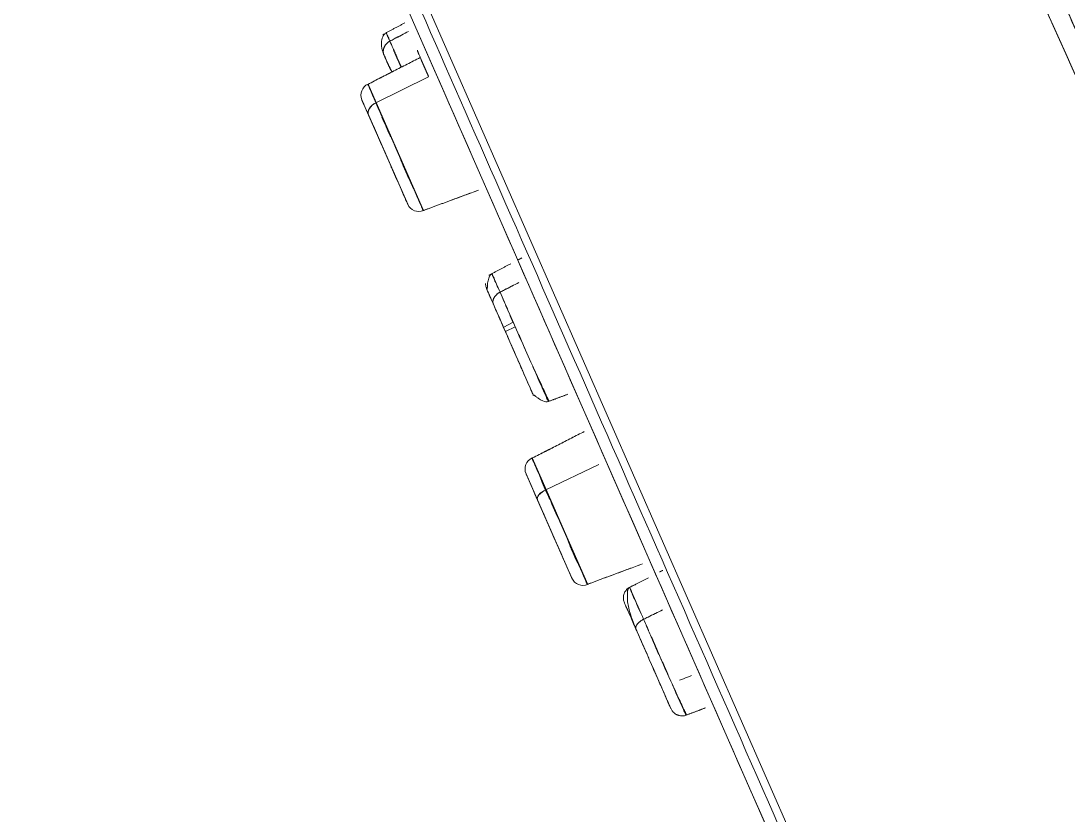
# Model space of a CAD drawing. Header units: millimetres. Extents: x 15137 to 17513, y -10160 to -6800.
# Drawn here: x 16976.28 to 17002.38, y -8248.69 to -8228.89 of the extents above; entities that cross this region are included whole.
import ezdxf

# ---------------------------------------------------------------- set-up
doc = ezdxf.new("R2010")
doc.units = ezdxf.units.MM

msp = doc.modelspace()

# ---------------------------------------------------------------- linework, layer by layer
at = {"linetype": 'Continuous', "lineweight": 18}
for p, q in [((17023.169, -8312.238), (16976.533, -8205.993)), ((17023.169, -8312.238), (16976.533, -8205.993)), ((16976.284, -8206.649), (17022.546, -8312.041)), ((16986.442, -8230.287), (16985.128, -8230.935)), ((16985.128, -8230.935), (16986.442, -8230.287)), ((16985.136, -8230.931), (16984.934, -8230.469)), ((16984.934, -8230.469), (16985.136, -8230.931)), ((16984.935, -8230.472), (16985.138, -8230.934)), ((16985.138, -8230.934), (16984.935, -8230.472)), ((16984.78, -8230.865), (16984.947, -8231.246)), ((16984.781, -8230.867), (16984.948, -8231.248)), ((16985.136, -8230.931), (16986.315, -8233.616)), ((16986.315, -8233.616), (16985.136, -8230.931)), ((16986.316, -8233.619), (16985.138, -8230.934)), ((16985.138, -8230.934), (16986.316, -8233.619)), ((16985.92, -8233.462), (16984.947, -8231.246)), ((16985.921, -8233.465), (16984.948, -8231.248)), ((16985.504, -8232.538), (16985.514, -8232.537)), ((16988.547, -8236.403), (16988.315, -8236.528)), ((16988.356, -8236.639), (16988.599, -8236.52)), ((16988.599, -8236.52), (16988.356, -8236.639)), ((16989.033, -8239.784), (16989.024, -8239.788)), ((16989.37, -8240.576), (16989.024, -8239.788)), ((16989.024, -8239.788), (16989.37, -8240.576)), ((16989.371, -8240.579), (16989.025, -8239.791)), ((16989.025, -8239.791), (16989.371, -8240.579)), ((16990.683, -8239.949), (16989.361, -8240.58)), ((16989.361, -8240.58), (16990.683, -8239.949)), ((16988.87, -8240.183), (16989.156, -8240.834)), ((16988.871, -8240.186), (16989.157, -8240.837)), ((16989.37, -8240.576), (16990.405, -8242.935)), ((16990.405, -8242.935), (16989.37, -8240.576)), ((16989.371, -8240.579), (16990.407, -8242.938)), ((16990.407, -8242.938), (16989.371, -8240.579)), ((16990.01, -8242.781), (16989.156, -8240.834)), ((16990.012, -8242.784), (16989.157, -8240.837)), ((16989.595, -8241.855), (16989.603, -8241.853)), ((16990.405, -8242.935), (16990.414, -8242.931))]:
    msp.add_line(p, q, dxfattribs=at)
for centre, start, end in [((16985.054, -8230.744), 113.6989, 203.6989), ((16986.196, -8233.344), 203.699, 293.699), ((16986.196, -8233.344), 293.699, 296.1346), ((16989.145, -8240.062), 113.6989, 203.6989), ((16990.286, -8242.663), 203.699, 293.699), ((16990.286, -8242.663), 293.699, 297.6745)]:
    msp.add_arc(centre, 0.3, start, end, dxfattribs=at)
for centre, major_axis, ratio, start_param, end_param in [((16985.222, -8231.125), (0.275, 0.121), 0.70631, 1.58664, 3.141604), ((16985.223, -8231.128), (-0.275, -0.121), 0.70631, 4.712939, 6.283188), ((16985.223, -8231.128), (0.275, 0.121), 0.70631, 1.571347, 3.141595), ((16985.222, -8231.125), (-0.275, -0.121), 0.70631, 4.728233, 6.338296), ((16989.43, -8240.713), (-0.275, -0.121), 0.499024, 4.728233, 6.283193), ((16989.43, -8240.713), (0.275, 0.121), 0.499024, 1.58664, 3.1416), ((16989.432, -8240.716), (-0.275, -0.121), 0.499024, 4.712748, 6.424709), ((16989.432, -8240.716), (0.275, 0.121), 0.499024, 1.571155, 3.1685)]:
    msp.add_ellipse(centre, major_axis=major_axis, ratio=ratio, start_param=start_param, end_param=end_param, dxfattribs=at)
for points, knots in [([(17037.646, -8306.113), (17037.636, -8306.094), (17037.616, -8306.056), (17037.585, -8306), (17037.554, -8305.943), (17037.523, -8305.886), (17037.492, -8305.828), (17037.461, -8305.771), (17037.43, -8305.713), (17037.399, -8305.655), (17037.368, -8305.597), (17037.336, -8305.538), (17037.305, -8305.48), (17037.274, -8305.421), (17037.242, -8305.362), (17037.211, -8305.303), (17037.179, -8305.243), (17037.147, -8305.184), (17037.116, -8305.124), (17037.084, -8305.064), (17037.052, -8305.003), (17037.02, -8304.943), (17036.989, -8304.882), (17036.957, -8304.821), (17036.925, -8304.76), (17036.893, -8304.699), (17036.86, -8304.637), (17036.828, -8304.575), (17036.796, -8304.513), (17036.764, -8304.451), (17036.731, -8304.389), (17036.699, -8304.326), (17036.667, -8304.263), (17036.634, -8304.2), (17036.602, -8304.137), (17036.569, -8304.074), (17036.536, -8304.01), (17036.504, -8303.946), (17036.471, -8303.882), (17036.438, -8303.818), (17036.405, -8303.753), (17036.372, -8303.689), (17036.339, -8303.624), (17036.306, -8303.559), (17036.273, -8303.493), (17036.24, -8303.428), (17036.207, -8303.362), (17036.18, -8303.308), (17036.157, -8303.263), (17036.138, -8303.225), (17036.113, -8303.179), (17036.085, -8303.124), (17036.051, -8303.06), (17036.014, -8302.988), (17035.971, -8302.907), (17035.924, -8302.817), (17035.872, -8302.719), (17035.815, -8302.611), (17035.754, -8302.495), (17035.688, -8302.369), (17035.616, -8302.234), (17035.54, -8302.09), (17035.459, -8301.936), (17035.373, -8301.772), (17035.281, -8301.598), (17035.185, -8301.414), (17035.082, -8301.22), (17034.975, -8301.015), (17034.862, -8300.8), (17034.743, -8300.574), (17034.619, -8300.337), (17034.431, -8299.977), (17034.182, -8299.5), (17033.876, -8298.911), (17033.579, -8298.335), (17033.29, -8297.774), (17033.012, -8297.23), (17032.743, -8296.702), (17032.485, -8296.192), (17032.237, -8295.702), (17032.001, -8295.232), (17031.777, -8294.783), (17031.565, -8294.356), (17031.366, -8293.951), (17031.179, -8293.57), (17031.005, -8293.213), (17030.845, -8292.88), (17030.721, -8292.621), (17030.627, -8292.422), (17030.556, -8292.27), (17030.477, -8292.101), (17030.391, -8291.915), (17030.297, -8291.712), (17030.196, -8291.491), (17030.087, -8291.252), (17029.97, -8290.996), (17029.846, -8290.722), (17029.713, -8290.429), (17029.572, -8290.118), (17029.423, -8289.788), (17029.266, -8289.439), (17029.1, -8289.072), (17028.926, -8288.684), (17028.744, -8288.277), (17028.552, -8287.85), (17028.352, -8287.403), (17028.143, -8286.935), (17027.924, -8286.446), (17027.697, -8285.937), (17027.46, -8285.406), (17027.214, -8284.853), (17026.958, -8284.279), (17026.692, -8283.682), (17026.417, -8283.063), (17026.132, -8282.422), (17025.836, -8281.757), (17025.531, -8281.069), (17025.215, -8280.358), (17024.889, -8279.623), (17024.552, -8278.864), (17024.205, -8278.082), (17023.848, -8277.275), (17023.48, -8276.443), (17023.101, -8275.588), (17022.711, -8274.707), (17022.071, -8273.262), (17021.182, -8271.251), (17020.04, -8268.671), (17018.896, -8266.084), (17017.753, -8263.499), (17016.613, -8260.919), (17015.478, -8258.351), (17014.35, -8255.8), (17013.233, -8253.27), (17012.128, -8250.768), (17011.036, -8248.298), (17009.961, -8245.863), (17008.903, -8243.468), (17007.865, -8241.117), (17006.848, -8238.813), (17005.854, -8236.56), (17004.883, -8234.361), (17003.981, -8232.318), (17003.149, -8230.432), (17002.385, -8228.701), (17001.647, -8227.03), (17000.937, -8225.421), (17000.253, -8223.873), (16999.597, -8222.386), (16998.967, -8220.96), (16998.364, -8219.595), (16997.787, -8218.289), (16997.237, -8217.043), (16996.712, -8215.855), (16996.212, -8214.724), (16995.737, -8213.65), (16995.286, -8212.631), (16994.859, -8211.666), (16994.455, -8210.753), (16994.074, -8209.891), (16993.715, -8209.08), (16993.377, -8208.316), (16993.059, -8207.599), (16992.761, -8206.927), (16992.483, -8206.299), (16992.223, -8205.713), (16991.981, -8205.166), (16991.755, -8204.659), (16991.546, -8204.188), (16991.353, -8203.753), (16991.174, -8203.351), (16991.01, -8202.981), (16990.859, -8202.642), (16990.72, -8202.331), (16990.594, -8202.048), (16990.479, -8201.79), (16990.375, -8201.557), (16990.28, -8201.346), (16990.195, -8201.156), (16990.119, -8200.986), (16990.051, -8200.835), (16989.991, -8200.7), (16989.937, -8200.582), (16989.89, -8200.478), (16989.849, -8200.387), (16989.814, -8200.308), (16989.783, -8200.241), (16989.757, -8200.183), (16989.735, -8200.135), (16989.716, -8200.095), (16989.701, -8200.061), (16989.689, -8200.034), (16989.679, -8200.013), (16989.671, -8199.996), (16989.665, -8199.984), (16989.66, -8199.974), (16989.657, -8199.968), (16989.655, -8199.963), (16989.654, -8199.961), (16989.653, -8199.96), (16989.653, -8199.959), (16989.653, -8199.959)], [0, 0, 0, 0, 0.000776, 0.001551, 0.002327, 0.003103, 0.003879, 0.004654, 0.00543, 0.006206, 0.006981, 0.007757, 0.008533, 0.009308, 0.010084, 0.01086, 0.011635, 0.012411, 0.013186, 0.013962, 0.014737, 0.015513, 0.016289, 0.017064, 0.01784, 0.018615, 0.019391, 0.020166, 0.020942, 0.021717, 0.022493, 0.023268, 0.024044, 0.024819, 0.025595, 0.02637, 0.027145, 0.027921, 0.028696, 0.029472, 0.030247, 0.031023, 0.031798, 0.032573, 0.033349, 0.034124, 0.034899, 0.035675, 0.036026, 0.036476, 0.037024, 0.037672, 0.038418, 0.039262, 0.040206, 0.041248, 0.042389, 0.043629, 0.044968, 0.046405, 0.047941, 0.049576, 0.051309, 0.053141, 0.055072, 0.057102, 0.059231, 0.061458, 0.063784, 0.066208, 0.068732, 0.071354, 0.077611, 0.083629, 0.089408, 0.094947, 0.100247, 0.105307, 0.110128, 0.11471, 0.119053, 0.123156, 0.12702, 0.130645, 0.13403, 0.137176, 0.140083, 0.142751, 0.143916, 0.145221, 0.146665, 0.148251, 0.149976, 0.151841, 0.153847, 0.155993, 0.158279, 0.160705, 0.163272, 0.165978, 0.168825, 0.171812, 0.17494, 0.178207, 0.181615, 0.185163, 0.188851, 0.192679, 0.196647, 0.200756, 0.205005, 0.209394, 0.213923, 0.218592, 0.223402, 0.228352, 0.233442, 0.238672, 0.244042, 0.249553, 0.255203, 0.260994, 0.266925, 0.272997, 0.279208, 0.28556, 0.303412, 0.321134, 0.338726, 0.356187, 0.373519, 0.390719, 0.40779, 0.42473, 0.44154, 0.45822, 0.474769, 0.491188, 0.507477, 0.523636, 0.539664, 0.555562, 0.571329, 0.584765, 0.597988, 0.610999, 0.623798, 0.636385, 0.64876, 0.660923, 0.672874, 0.684613, 0.696139, 0.707454, 0.718556, 0.729447, 0.740125, 0.750591, 0.760845, 0.770887, 0.780717, 0.790335, 0.799741, 0.808934, 0.817916, 0.826685, 0.835243, 0.843588, 0.851721, 0.859642, 0.867351, 0.874848, 0.882133, 0.889206, 0.896067, 0.902715, 0.909152, 0.915376, 0.921388, 0.927189, 0.932777, 0.938153, 0.943317, 0.948269, 0.953008, 0.957536, 0.961852, 0.965955, 0.969847, 0.973526, 0.976993, 0.980248, 0.983291, 0.986122, 0.988741, 0.991148, 0.993342, 0.995325, 0.997095, 0.998654, 1, 1, 1, 1]), ([(16989.653, -8199.959), (16989.653, -8199.959), (16989.653, -8199.96), (16989.656, -8199.965), (16989.658, -8199.969), (16989.664, -8199.981), (16989.668, -8199.99), (16989.68, -8200.015), (16989.688, -8200.032), (16989.708, -8200.075), (16989.72, -8200.101), (16989.751, -8200.167), (16989.769, -8200.207), (16989.813, -8200.303), (16989.839, -8200.36), (16989.9, -8200.493), (16989.935, -8200.571), (16990.016, -8200.75), (16990.062, -8200.851), (16990.167, -8201.085), (16990.226, -8201.216), (16990.359, -8201.512), (16990.433, -8201.678), (16990.599, -8202.048), (16990.69, -8202.253), (16990.893, -8202.706), (16991.004, -8202.956), (16991.249, -8203.504), (16991.382, -8203.804), (16991.673, -8204.458), (16991.831, -8204.813), (16992.174, -8205.585), (16992.359, -8206.001), (16992.758, -8206.901), (16992.972, -8207.385), (16993.433, -8208.424), (16993.679, -8208.98), (16994.205, -8210.17), (16994.486, -8210.804), (16995.083, -8212.154), (16995.4, -8212.871), (16996.072, -8214.39), (16996.427, -8215.194), (16997.178, -8216.892), (16997.573, -8217.786), (16998.405, -8219.668), (16998.842, -8220.656), (16999.757, -8222.728), (17000.236, -8223.812), (17001.236, -8226.076), (17001.757, -8227.257), (17002.843, -8229.714), (17003.406, -8230.99), (17004.576, -8233.637), (17005.181, -8235.008), (17006.431, -8237.839), (17007.076, -8239.3), (17008.403, -8242.306), (17009.085, -8243.852), (17010.482, -8247.02), (17011.198, -8248.642), (17012.658, -8251.954), (17013.404, -8253.643), (17014.918, -8257.076), (17015.687, -8258.819), (17016.465, -8260.583), (17016.465, -8260.583), (17016.465, -8260.583), (17016.465, -8260.584), (17016.466, -8260.584), (17016.466, -8260.586), (17016.468, -8260.59), (17016.471, -8260.597), (17016.477, -8260.611), (17016.489, -8260.639), (17016.514, -8260.695), (17016.564, -8260.807), (17016.662, -8261.031), (17016.859, -8261.478), (17017.251, -8262.366), (17017.583, -8263.118), (17018.242, -8264.611), (17018.674, -8265.59), (17019.524, -8267.514), (17019.941, -8268.459), (17020.759, -8270.312), (17021.16, -8271.221), (17021.947, -8273.001), (17022.332, -8273.872), (17023.086, -8275.577), (17023.454, -8276.41), (17024.175, -8278.037), (17024.527, -8278.832), (17025.215, -8280.381), (17025.55, -8281.136), (17026.202, -8282.608), (17026.519, -8283.324), (17027.136, -8284.719), (17027.436, -8285.397), (17028.02, -8286.714), (17028.303, -8287.354), (17028.857, -8288.595), (17029.127, -8289.196), (17029.654, -8290.36), (17029.912, -8290.922), (17030.418, -8292.009), (17030.666, -8292.534), (17031.154, -8293.545), (17031.394, -8294.031), (17031.861, -8294.969), (17032.088, -8295.42), (17032.308, -8295.855), (17032.308, -8295.855), (17032.308, -8295.855), (17032.308, -8295.855), (17032.309, -8295.856), (17032.309, -8295.857), (17032.31, -8295.859), (17032.312, -8295.863), (17032.316, -8295.871), (17032.324, -8295.887), (17032.341, -8295.92), (17032.374, -8295.984), (17032.439, -8296.113), (17032.569, -8296.369), (17032.679, -8296.585), (17032.897, -8297.012), (17033.04, -8297.291), (17033.462, -8298.111), (17033.733, -8298.635), (17034.125, -8299.389), (17034.253, -8299.635), (17034.504, -8300.116), (17034.627, -8300.352), (17034.988, -8301.043), (17035.219, -8301.484), (17035.661, -8302.326), (17035.872, -8302.729), (17036.175, -8303.305), (17036.274, -8303.492), (17036.467, -8303.858), (17036.561, -8304.037), (17036.743, -8304.386), (17036.831, -8304.557), (17037.001, -8304.891), (17037.082, -8305.054), (17037.244, -8305.372), (17037.323, -8305.527), (17037.444, -8305.752), (17037.484, -8305.826), (17037.565, -8305.971), (17037.605, -8306.043), (17037.646, -8306.113)], [0, 0, 0, 0, 0.015377, 0.015377, 0.031006, 0.031006, 0.046635, 0.046635, 0.062264, 0.062264, 0.077893, 0.077893, 0.093522, 0.093522, 0.109151, 0.109151, 0.12478, 0.12478, 0.140409, 0.140409, 0.156038, 0.156038, 0.171666, 0.171666, 0.187295, 0.187295, 0.202924, 0.202924, 0.218553, 0.218553, 0.234182, 0.234182, 0.249811, 0.249811, 0.26544, 0.26544, 0.281069, 0.281069, 0.296698, 0.296698, 0.312327, 0.312327, 0.327956, 0.327956, 0.343585, 0.343585, 0.359214, 0.359214, 0.374843, 0.374843, 0.390472, 0.390472, 0.4061, 0.4061, 0.421729, 0.421729, 0.437358, 0.437358, 0.452987, 0.452987, 0.468616, 0.468616, 0.484245, 0.484245, 0.499874, 0.499874, 0.499876, 0.499876, 0.499878, 0.499882, 0.499889, 0.499905, 0.499935, 0.499996, 0.500118, 0.500363, 0.500851, 0.501828, 0.503781, 0.507689, 0.515503, 0.515503, 0.531132, 0.531132, 0.546761, 0.546761, 0.56239, 0.56239, 0.578019, 0.578019, 0.593648, 0.593648, 0.609277, 0.609277, 0.624906, 0.624906, 0.640535, 0.640535, 0.656163, 0.656163, 0.671792, 0.671792, 0.687421, 0.687421, 0.70305, 0.70305, 0.718679, 0.718679, 0.734308, 0.734308, 0.749937, 0.749937, 0.749941, 0.749941, 0.749945, 0.749952, 0.749968, 0.749998, 0.750059, 0.750181, 0.750425, 0.750914, 0.751891, 0.753844, 0.757752, 0.765566, 0.765566, 0.781195, 0.781195, 0.812453, 0.812453, 0.828082, 0.828082, 0.843711, 0.843711, 0.874969, 0.874969, 0.906226, 0.906226, 0.921855, 0.921855, 0.937484, 0.937484, 0.953113, 0.953113, 0.968742, 0.968742, 0.984371, 0.984371, 0.992186, 0.992186, 1, 1, 1, 1]), ([(16991.366, -8200.287), (16991.366, -8200.287), (16991.416, -8200.4), (16991.571, -8200.749), (16991.727, -8201.101), (16991.785, -8201.234), (16991.917, -8201.53), (16991.989, -8201.694), (16992.227, -8202.231), (16992.413, -8202.652), (16992.84, -8203.619), (16993.082, -8204.166), (16993.622, -8205.388), (16993.92, -8206.062), (16994.572, -8207.537), (16994.926, -8208.338), (16995.688, -8210.063), (16996.096, -8210.989), (16996.531, -8211.974), (16996.531, -8211.974), (16996.531, -8211.975), (16996.532, -8211.976), (16996.532, -8211.977), (16996.534, -8211.98), (16996.536, -8211.986), (16996.542, -8211.999), (16996.553, -8212.023), (16996.574, -8212.072), (16996.618, -8212.171), (16996.705, -8212.369), (16996.882, -8212.771), (16997.244, -8213.591), (16997.783, -8214.814), (16998.238, -8215.847), (16998.705, -8216.905), (16998.944, -8217.448), (16999.678, -8219.116), (17000.191, -8220.28), (17001.26, -8222.708), (17001.816, -8223.972), (17002.97, -8226.595), (17003.568, -8227.954), (17004.802, -8230.76), (17005.438, -8232.206), (17006.418, -8234.435), (17006.749, -8235.188), (17007.42, -8236.711), (17007.759, -8237.483), (17008.787, -8239.822), (17009.488, -8241.416), (17010.202, -8243.038), (17010.202, -8243.039), (17010.203, -8243.04), (17010.203, -8243.041), (17010.205, -8243.044), (17010.207, -8243.05), (17010.213, -8243.063), (17010.224, -8243.088), (17010.246, -8243.138), (17010.29, -8243.238), (17010.378, -8243.438), (17010.553, -8243.837), (17010.904, -8244.635), (17011.204, -8245.316), (17011.801, -8246.674), (17012.592, -8248.473), (17013.761, -8251.131), (17014.908, -8253.739), (17015.656, -8255.44), (17016.395, -8257.12), (17016.76, -8257.949), (17017.48, -8259.586), (17018.19, -8261.2), (17019.224, -8263.551), (17020.225, -8265.828), (17020.87, -8267.296), (17021.504, -8268.738), (17022.127, -8270.155), (17022.726, -8271.519), (17023.608, -8273.525), (17024.172, -8274.809), (17024.984, -8276.654), (17025.248, -8277.256), (17025.766, -8278.432), (17026.019, -8279.007), (17026.266, -8279.569), (17026.266, -8279.569), (17026.266, -8279.569), (17026.266, -8279.569), (17026.267, -8279.57), (17026.267, -8279.571), (17026.268, -8279.574), (17026.271, -8279.579), (17026.275, -8279.589), (17026.284, -8279.61), (17026.303, -8279.652), (17026.34, -8279.735), (17026.413, -8279.902), (17026.559, -8280.233), (17026.848, -8280.891), (17027.092, -8281.445), (17027.574, -8282.541), (17027.888, -8283.254), (17028.5, -8284.647), (17029.096, -8286.007), (17029.666, -8287.297), (17030.224, -8288.554), (17030.769, -8289.776), (17031.296, -8290.928), (17031.685, -8291.766), (17031.814, -8292.041), (17032.07, -8292.582), (17032.198, -8292.848), (17032.576, -8293.634), (17032.825, -8294.141), (17033.068, -8294.632), (17033.068, -8294.632), (17033.068, -8294.633), (17033.069, -8294.633), (17033.069, -8294.634), (17033.07, -8294.636), (17033.072, -8294.641), (17033.076, -8294.649), (17033.085, -8294.666), (17033.102, -8294.7), (17033.135, -8294.768), (17033.202, -8294.903), (17033.335, -8295.171), (17033.447, -8295.395), (17033.668, -8295.838), (17033.811, -8296.124), (17034.228, -8296.959), (17034.49, -8297.483), (17034.984, -8298.473), (17035.215, -8298.938), (17035.649, -8299.813), (17035.851, -8300.223), (17036.04, -8300.609), (17036.04, -8300.609), (17036.04, -8300.609), (17036.04, -8300.609), (17036.04, -8300.61), (17036.041, -8300.611), (17036.042, -8300.612), (17036.044, -8300.616), (17036.047, -8300.624), (17036.055, -8300.639), (17036.07, -8300.67), (17036.099, -8300.73), (17036.158, -8300.85), (17036.272, -8301.083), (17036.365, -8301.274), (17036.544, -8301.644), (17036.655, -8301.875), (17036.862, -8302.306), (17036.958, -8302.507), (17037.134, -8302.88), (17037.215, -8303.052), (17037.289, -8303.212), (17037.289, -8303.212), (17037.289, -8303.212), (17037.289, -8303.212), (17037.29, -8303.213), (17037.291, -8303.215), (17037.292, -8303.219), (17037.296, -8303.226), (17037.303, -8303.241), (17037.317, -8303.272), (17037.347, -8303.337), (17037.375, -8303.398), (17037.433, -8303.525), (17037.475, -8303.618), (17037.61, -8303.921), (17037.713, -8304.156), (17037.827, -8304.419), (17037.827, -8304.419), (17037.828, -8304.42), (17037.829, -8304.422), (17037.83, -8304.425), (17037.833, -8304.432), (17037.839, -8304.446), (17037.851, -8304.473), (17037.875, -8304.528), (17037.92, -8304.633), (17037.958, -8304.719), (17038.03, -8304.885), (17038.075, -8304.987), (17038.159, -8305.175), (17038.198, -8305.262), (17038.27, -8305.42), (17038.303, -8305.491), (17038.333, -8305.555)], [0, 0, 0, 0, 0.031283, 0.062532, 0.062532, 0.078157, 0.078157, 0.093781, 0.093781, 0.12503, 0.12503, 0.156279, 0.156279, 0.187528, 0.187528, 0.218777, 0.218777, 0.250026, 0.250026, 0.250033, 0.250033, 0.250041, 0.250056, 0.250087, 0.250148, 0.25027, 0.250514, 0.251002, 0.251979, 0.253932, 0.257838, 0.26565, 0.281275, 0.296899, 0.296899, 0.312524, 0.312524, 0.343773, 0.343773, 0.375021, 0.375021, 0.40627, 0.40627, 0.437519, 0.437519, 0.453144, 0.453144, 0.468768, 0.468768, 0.500017, 0.500017, 0.500025, 0.500025, 0.500032, 0.500048, 0.500078, 0.500139, 0.500261, 0.500505, 0.500994, 0.50197, 0.503923, 0.507829, 0.515642, 0.515642, 0.531266, 0.546891, 0.562515, 0.57814, 0.57814, 0.593764, 0.593764, 0.609388, 0.625013, 0.640637, 0.656262, 0.656262, 0.671886, 0.687511, 0.687511, 0.71876, 0.71876, 0.734384, 0.734384, 0.750009, 0.750009, 0.750011, 0.750011, 0.750012, 0.750016, 0.750024, 0.750039, 0.75007, 0.750131, 0.750253, 0.750497, 0.750985, 0.751962, 0.753915, 0.757821, 0.765633, 0.765633, 0.781258, 0.781258, 0.796882, 0.812506, 0.812506, 0.828131, 0.843755, 0.843755, 0.851568, 0.851568, 0.85938, 0.85938, 0.875004, 0.875004, 0.875008, 0.875008, 0.875012, 0.87502, 0.875035, 0.875065, 0.875126, 0.875248, 0.875493, 0.875981, 0.876957, 0.87891, 0.882817, 0.882817, 0.890629, 0.890629, 0.906253, 0.906253, 0.921878, 0.921878, 0.937502, 0.937502, 0.937504, 0.937504, 0.937506, 0.93751, 0.937517, 0.937533, 0.937563, 0.937624, 0.937746, 0.93799, 0.938479, 0.939455, 0.941408, 0.945314, 0.945314, 0.953127, 0.953127, 0.960939, 0.960939, 0.968751, 0.968751, 0.968759, 0.968759, 0.968766, 0.968782, 0.968812, 0.968873, 0.968995, 0.969239, 0.969728, 0.970704, 0.972657, 0.972657, 0.976563, 0.976563, 0.984376, 0.984376, 0.984391, 0.984391, 0.984406, 0.984437, 0.984498, 0.98462, 0.984864, 0.985352, 0.986329, 0.988282, 0.988282, 0.992188, 0.992188, 0.996094, 0.996094, 1, 1, 1, 1]), ([(17038.333, -8305.555), (17038.286, -8305.456), (17038.24, -8305.355), (17038.148, -8305.151), (17038.057, -8304.943), (17037.966, -8304.73), (17037.873, -8304.515), (17037.826, -8304.406), (17037.731, -8304.187), (17037.683, -8304.077), (17037.585, -8303.856), (17037.535, -8303.745), (17037.382, -8303.411), (17037.278, -8303.187), (17037.118, -8302.847), (17037.064, -8302.733), (17036.956, -8302.505), (17036.901, -8302.39), (17036.735, -8302.043), (17036.623, -8301.809), (17036.28, -8301.099), (17036.044, -8300.616), (17035.559, -8299.63), (17035.31, -8299.127), (17034.799, -8298.102), (17034.538, -8297.579), (17034.138, -8296.78), (17034.004, -8296.511), (17033.733, -8295.969), (17033.596, -8295.695), (17033.184, -8294.867), (17032.905, -8294.305), (17032.346, -8293.161), (17032.065, -8292.579), (17031.504, -8291.39), (17031.225, -8290.784), (17030.663, -8289.549), (17030.382, -8288.92), (17029.814, -8287.643), (17029.528, -8286.995), (17028.95, -8285.681), (17028.658, -8285.015), (17028.068, -8283.668), (17027.769, -8282.987), (17027.165, -8281.612), (17026.86, -8280.917), (17026.243, -8279.516), (17025.932, -8278.809), (17024.99, -8276.67), (17024.353, -8275.221), (17023.062, -8272.285), (17022.409, -8270.798), (17021.089, -8267.797), (17020.424, -8266.282), (17019.084, -8263.236), (17018.411, -8261.705), (17017.06, -8258.634), (17016.383, -8257.095), (17015.03, -8254.019), (17014.355, -8252.483), (17013.009, -8249.423), (17012.339, -8247.899), (17011.01, -8244.875), (17010.35, -8243.375), (17009.045, -8240.408), (17008.4, -8238.94), (17007.128, -8236.049), (17006.502, -8234.625), (17005.272, -8231.829), (17004.668, -8230.457), (17003.488, -8227.775), (17002.912, -8226.465), (17001.79, -8223.915), (17001.245, -8222.675), (17000.188, -8220.274), (16999.677, -8219.113), (16998.692, -8216.877), (16998.219, -8215.803), (16997.54, -8214.262), (16997.318, -8213.76), (16996.887, -8212.78), (16996.255, -8211.347), (16995.672, -8210.027), (16994.942, -8208.372), (16994.6, -8207.598), (16993.964, -8206.16), (16993.671, -8205.497), (16993.135, -8204.284), (16992.892, -8203.736), (16992.459, -8202.757), (16992.269, -8202.327), (16991.942, -8201.587), (16991.805, -8201.278), (16991.585, -8200.784), (16991.503, -8200.598), (16991.393, -8200.35), (16991.366, -8200.288), (16991.366, -8200.287)], [0, 0, 0, 0, 0.003906, 0.003906, 0.007813, 0.011719, 0.011719, 0.015626, 0.015626, 0.019532, 0.019532, 0.023439, 0.023439, 0.031251, 0.031251, 0.035158, 0.035158, 0.039064, 0.039064, 0.046877, 0.046877, 0.062503, 0.062503, 0.078129, 0.078129, 0.093754, 0.093754, 0.101567, 0.101567, 0.10938, 0.10938, 0.125006, 0.125006, 0.140631, 0.140631, 0.156257, 0.156257, 0.171883, 0.171883, 0.187509, 0.187509, 0.203134, 0.203134, 0.21876, 0.21876, 0.234386, 0.234386, 0.250011, 0.250011, 0.281263, 0.281263, 0.312514, 0.312514, 0.343766, 0.343766, 0.375017, 0.375017, 0.406268, 0.406268, 0.43752, 0.43752, 0.468771, 0.468771, 0.500023, 0.500023, 0.531274, 0.531274, 0.562526, 0.562526, 0.593777, 0.593777, 0.625028, 0.625028, 0.65628, 0.65628, 0.687531, 0.687531, 0.718783, 0.718783, 0.734408, 0.734408, 0.750034, 0.781286, 0.781286, 0.812537, 0.812537, 0.843788, 0.843788, 0.87504, 0.87504, 0.906291, 0.906291, 0.937543, 0.937543, 0.968794, 0.968794, 1, 1, 1, 1]), ([(17036.281, -8301.095), (17035.368, -8299.875), (17034.299, -8298.297), (17032.397, -8295.022), (17031.99, -8294.307), (17031.024, -8292.524), (17030.46, -8291.445), (17028.889, -8288.255), (17027.828, -8286.018), (17025.316, -8280.62), (17023.901, -8277.549), (17020.744, -8270.631), (17019.029, -8266.848), (17015.484, -8259.005), (17013.646, -8254.931), (17009.937, -8246.683), (17008.073, -8242.532), (17004.458, -8234.47), (17002.706, -8230.56), (16997.856, -8219.761), (16995.241, -8214.003), (16992.427, -8207.868), (16991.658, -8206.194), (16990.599, -8203.9), (16990.308, -8203.277), (16990.308, -8203.277)], [0, 0, 0, 0, 0.250128, 0.250128, 0.312557, 0.312557, 0.374985, 0.374985, 0.437522, 0.437522, 0.500058, 0.500058, 0.562569, 0.562569, 0.625081, 0.625081, 0.687526, 0.687526, 0.749972, 0.749972, 0.875049, 0.875049, 0.937525, 0.937525, 1, 1, 1, 1]), ([(16990.308, -8203.277), (16990.308, -8203.277), (16990.599, -8203.9), (16991.659, -8206.195), (16992.427, -8207.868), (16995.24, -8214.001), (16997.854, -8219.757), (17002.702, -8230.552), (17004.454, -8234.461), (17008.069, -8242.523), (17009.933, -8246.674), (17013.642, -8254.921), (17015.479, -8258.996), (17019.025, -8266.838), (17020.74, -8270.622), (17023.896, -8277.539), (17025.31, -8280.608), (17027.822, -8286.004), (17028.883, -8288.242), (17030.457, -8291.44), (17031.023, -8292.52), (17031.99, -8294.307), (17032.398, -8295.024), (17034.3, -8298.298), (17035.368, -8299.875), (17036.281, -8301.095)], [0, 0, 0, 0, 0.062478, 0.062478, 0.124955, 0.124955, 0.249982, 0.249982, 0.312427, 0.312427, 0.374872, 0.374872, 0.437381, 0.437381, 0.499889, 0.499889, 0.562377, 0.562377, 0.624865, 0.624865, 0.687406, 0.687406, 0.749946, 0.749946, 1, 1, 1, 1]), ([(17022.546, -8312.041), (17021.753, -8310.234), (17020.848, -8308.173), (17019.325, -8304.704), (17018.79, -8303.484), (17017.945, -8301.559), (17017.657, -8300.902), (17017.213, -8299.892), (17017.064, -8299.552), (17016.761, -8298.863), (17016.622, -8298.544), (17013.769, -8292.044), (17010.772, -8285.218), (17005.818, -8273.933), (17004.157, -8270.148), (17001.65, -8264.437), (17000.813, -8262.528), (16999.552, -8259.657), (16998.921, -8258.219), (16998.289, -8256.778), (16997.867, -8255.817), (16997.639, -8255.298), (16994.33, -8247.761), (16991.408, -8241.104), (16987.32, -8231.79), (16986.053, -8228.903), (16984.297, -8224.902), (16983.735, -8223.624), (16982.929, -8221.787), (16982.535, -8220.89), (16982.155, -8220.023), (16981.904, -8219.452), (16981.791, -8219.194), (16979.535, -8214.054), (16978.028, -8210.621), (16976.694, -8207.583), (16976.422, -8206.963), (16976.294, -8206.671), (16976.28, -8206.638), (16976.28, -8206.638)], [0, 0, 0, 0, 0.075251, 0.075251, 0.112877, 0.112877, 0.13169, 0.13169, 0.141096, 0.141096, 0.150503, 0.150503, 0.301005, 0.301005, 0.376257, 0.376257, 0.413882, 0.413882, 0.432695, 0.442101, 0.442101, 0.451508, 0.451508, 0.602011, 0.602011, 0.677262, 0.677262, 0.714888, 0.714888, 0.7337, 0.743107, 0.743107, 0.752513, 0.752513, 0.903016, 0.903016, 0.978267, 0.978267, 1, 1, 1, 1]), ([(16985.349, -8229.215), (16985.335, -8229.229), (16985.299, -8229.276), (16985.26, -8229.392), (16985.267, -8229.567), (16985.305, -8229.686), (16985.331, -8229.746)], [0, 0, 0, 0, 0.152849, 0.449228, 0.734122, 1, 1, 1, 1]), ([(16985.407, -8229.247), (16985.407, -8229.247), (16985.407, -8229.247), (16985.394, -8229.219), (16985.386, -8229.202), (16985.378, -8229.187), (16985.379, -8229.19), (16985.391, -8229.216), (16985.402, -8229.239), (16985.433, -8229.305), (16985.453, -8229.348), (16985.477, -8229.399)], [0, 0, 0, 0, 0.000064, 0.000064, 0.250048, 0.250048, 0.500032, 0.500032, 0.750016, 0.750016, 1, 1, 1, 1]), ([(16985.477, -8229.399), (16985.455, -8229.347), (16985.436, -8229.304), (16985.407, -8229.237), (16985.397, -8229.214), (16985.387, -8229.19), (16985.385, -8229.186), (16985.386, -8229.188)], [0, 0, 0, 0, 0.362496, 0.362496, 0.724992, 0.724992, 1, 1, 1, 1]), ([(16985.944, -8229.154), (16985.824, -8229.216), (16985.668, -8229.298), (16985.513, -8229.38), (16985.477, -8229.399)], [0, 0, 0, 0, 0.771058, 1, 1, 1, 1]), ([(16985.477, -8229.399), (16985.514, -8229.38), (16985.669, -8229.298), (16985.825, -8229.216), (16985.944, -8229.154)], [0, 0, 0, 0, 0.233999, 1, 1, 1, 1]), ([(16985.477, -8229.399), (16985.499, -8229.453), (16985.525, -8229.515), (16985.584, -8229.654), (16985.617, -8229.732), (16985.684, -8229.885), (16985.717, -8229.958), (16985.751, -8230.035)], [0, 0, 0, 0, 0.353294, 0.353294, 0.706589, 0.706589, 1, 1, 1, 1]), ([(16985.756, -8230.032), (16985.722, -8229.955), (16985.69, -8229.881), (16985.641, -8229.77), (16985.623, -8229.73), (16985.589, -8229.653), (16985.541, -8229.544), (16985.5, -8229.452), (16985.477, -8229.399)], [0, 0, 0, 0, 0.294719, 0.294719, 0.47104, 0.47104, 0.64736, 1, 1, 1, 1]), ([(16986.385, -8230.154), (16986.383, -8230.149), (16986.379, -8230.139), (16986.372, -8230.124), (16986.366, -8230.11), (16986.359, -8230.096), (16986.353, -8230.082), (16986.347, -8230.068), (16986.341, -8230.054), (16986.335, -8230.04), (16986.329, -8230.027), (16986.324, -8230.014), (16986.318, -8230.001), (16986.313, -8229.988), (16986.307, -8229.976), (16986.302, -8229.963), (16986.296, -8229.951), (16986.291, -8229.939), (16986.286, -8229.928), (16986.281, -8229.916), (16986.276, -8229.905), (16986.271, -8229.894), (16986.266, -8229.883), (16986.262, -8229.872), (16986.252, -8229.849), (16986.238, -8229.816), (16986.22, -8229.776), (16986.206, -8229.741), (16986.193, -8229.71), (16986.184, -8229.689), (16986.178, -8229.673), (16986.174, -8229.662), (16986.17, -8229.653), (16986.167, -8229.645), (16986.165, -8229.638), (16986.163, -8229.633), (16986.162, -8229.63), (16986.162, -8229.627), (16986.162, -8229.627), (16986.163, -8229.627)], [0, 0, 0, 0, 0.015021, 0.030029, 0.045026, 0.060015, 0.074997, 0.089973, 0.104947, 0.11992, 0.134893, 0.149869, 0.16485, 0.179837, 0.194833, 0.20984, 0.224858, 0.239891, 0.25494, 0.270007, 0.285095, 0.300204, 0.315336, 0.330495, 0.345681, 0.41376, 0.481342, 0.548604, 0.615725, 0.682888, 0.720642, 0.75771, 0.794117, 0.829883, 0.865035, 0.899595, 0.933593, 0.967055, 1, 1, 1, 1]), ([(16985.331, -8229.746), (16985.361, -8229.815), (16985.413, -8229.933), (16985.476, -8230.076), (16985.492, -8230.113)], [0, 0, 0, 0, 0.755409, 1, 1, 1, 1]), ([(16985.331, -8229.746), (16985.359, -8229.81), (16985.414, -8229.93), (16985.493, -8230.095), (16985.522, -8230.155)], [0, 0, 0, 0, 0.656952, 1, 1, 1, 1]), ([(16986.439, -8230.277), (16986.438, -8230.275), (16986.433, -8230.264), (16986.424, -8230.242), (16986.411, -8230.212), (16986.398, -8230.183), (16986.389, -8230.164), (16986.385, -8230.154)], [0, 0, 0, 0, 0.030655, 0.272244, 0.514257, 0.756805, 1, 1, 1, 1]), ([(16986.385, -8230.154), (16986.387, -8230.159), (16986.391, -8230.169), (16986.398, -8230.183), (16986.405, -8230.199), (16986.412, -8230.214), (16986.419, -8230.23), (16986.426, -8230.245), (16986.433, -8230.262), (16986.438, -8230.273), (16986.441, -8230.279), (16986.441, -8230.28)], [0, 0, 0, 0, 0.120235, 0.241253, 0.363055, 0.485643, 0.609017, 0.733179, 0.85813, 0.983872, 1, 1, 1, 1]), ([(16984.933, -8230.492), (16984.928, -8230.481), (16984.912, -8230.444), (16985.001, -8230.645), (16985.128, -8230.935), (16985.128, -8230.935), (16985.128, -8230.935)], [0, 0, 0, 0, 0.152959, 0.999967, 0.999967, 1, 1, 1, 1]), ([(16985.128, -8230.935), (16985.256, -8231.227), (16985.616, -8232.046), (16986.157, -8233.28), (16986.307, -8233.62), (16986.307, -8233.621)], [0, 0, 0, 0, 0.333334, 0.66668, 1, 1, 1, 1]), ([(16985.919, -8233.46), (16985.919, -8233.46), (16985.864, -8233.335), (16985.536, -8232.588), (16985.176, -8231.767), (16984.949, -8231.251)], [0, 0, 0, 0, 0.332313, 0.332313, 1, 1, 1, 1]), ([(16985.749, -8232.371), (16985.791, -8232.467), (16985.857, -8232.618), (16985.92, -8232.761), (16985.942, -8232.812)], [0, 0, 0, 0, 0.627656, 1, 1, 1, 1]), ([(16985.946, -8232.811), (16985.963, -8232.851), (16985.98, -8232.889), (16986.015, -8232.968), (16986.033, -8233.01), (16986.055, -8233.06), (16986.06, -8233.072), (16986.065, -8233.083)], [0, 0, 0, 0, 0.399954, 0.399954, 0.863669, 0.863669, 1, 1, 1, 1]), ([(16988.028, -8235.187), (16988.002, -8235.199), (16987.962, -8235.243), (16987.928, -8235.339), (16987.914, -8235.425), (16987.91, -8235.474), (16987.907, -8235.509), (16987.906, -8235.528), (16987.905, -8235.54), (16987.904, -8235.551), (16987.903, -8235.562), (16987.9, -8235.575), (16987.898, -8235.577), (16987.896, -8235.577)], [0, 0, 0, 0, 0.321748, 0.594653, 0.698993, 0.776596, 0.805566, 0.829314, 0.840162, 0.850995, 0.874842, 0.905012, 1, 1, 1, 1]), ([(16988.037, -8235.228), (16988.036, -8235.227), (16988.035, -8235.225), (16988.024, -8235.203), (16988.018, -8235.193), (16988.016, -8235.193), (16988.02, -8235.203), (16988.036, -8235.243), (16988.049, -8235.273), (16988.084, -8235.352), (16988.106, -8235.4), (16988.159, -8235.515), (16988.189, -8235.581), (16988.223, -8235.655)], [0, 0, 0, 0, 0.014634, 0.014634, 0.211707, 0.211707, 0.40878, 0.40878, 0.605854, 0.605854, 0.802927, 0.802927, 1, 1, 1, 1]), ([(16988.223, -8235.655), (16988.191, -8235.581), (16988.162, -8235.514), (16988.111, -8235.398), (16988.09, -8235.349), (16988.055, -8235.27), (16988.042, -8235.24), (16988.025, -8235.2), (16988.021, -8235.191), (16988.021, -8235.191)], [0, 0, 0, 0, 0.250635, 0.250635, 0.501269, 0.501269, 0.751904, 0.751904, 1, 1, 1, 1]), ([(16987.864, -8235.437), (16987.864, -8235.437), (16987.863, -8235.454), (16987.864, -8235.501), (16987.877, -8235.547), (16987.89, -8235.576)], [0, 0, 0, 0, 0.000027, 0.35504, 1, 1, 1, 1]), ([(16987.885, -8235.565), (16987.885, -8235.565), (16987.885, -8235.566), (16987.902, -8235.604), (16987.968, -8235.755), (16988.024, -8235.881), (16988.058, -8235.958)], [0, 0, 0, 0, 0.01776, 0.440322, 0.710779, 1, 1, 1, 1]), ([(16988.223, -8235.655), (16988.26, -8235.636), (16988.416, -8235.556), (16988.573, -8235.476), (16988.693, -8235.415)], [0, 0, 0, 0, 0.233999, 1, 1, 1, 1]), ([(16988.693, -8235.415), (16988.572, -8235.476), (16988.415, -8235.556), (16988.259, -8235.636), (16988.223, -8235.655)], [0, 0, 0, 0, 0.771058, 1, 1, 1, 1]), ([(16989.412, -8238.349), (16989.412, -8238.349), (16989.412, -8238.349), (16989.42, -8238.369), (16989.424, -8238.379), (16989.424, -8238.379), (16989.419, -8238.368), (16989.401, -8238.327), (16989.387, -8238.297), (16989.352, -8238.217), (16989.33, -8238.168), (16989.279, -8238.052), (16989.25, -8237.986), (16989.185, -8237.838), (16989.149, -8237.757), (16989.073, -8237.584), (16989.032, -8237.492), (16988.947, -8237.299), (16988.903, -8237.199), (16988.813, -8236.994), (16988.767, -8236.89), (16988.675, -8236.681), (16988.629, -8236.576), (16988.539, -8236.371), (16988.494, -8236.271), (16988.431, -8236.125), (16988.41, -8236.078), (16988.369, -8235.986), (16988.309, -8235.851), (16988.256, -8235.728), (16988.223, -8235.655)], [0, 0, 0, 0, 0.000001, 0.000001, 0.076924, 0.076924, 0.153847, 0.153847, 0.23077, 0.23077, 0.307693, 0.307693, 0.384616, 0.384616, 0.461539, 0.461539, 0.538462, 0.538462, 0.615385, 0.615385, 0.692308, 0.692308, 0.769231, 0.769231, 0.846154, 0.846154, 0.884615, 0.884615, 0.923077, 1, 1, 1, 1]), ([(16988.223, -8235.655), (16988.254, -8235.73), (16988.289, -8235.812), (16988.364, -8235.987), (16988.404, -8236.081), (16988.489, -8236.275), (16988.534, -8236.376), (16988.625, -8236.581), (16988.671, -8236.685), (16988.812, -8236.998), (16988.906, -8237.206), (16989.037, -8237.493), (16989.121, -8237.676), (16989.231, -8237.917), (16989.292, -8238.048), (16989.345, -8238.163), (16989.367, -8238.212), (16989.404, -8238.291), (16989.418, -8238.321), (16989.437, -8238.362), (16989.441, -8238.372), (16989.441, -8238.373), (16989.441, -8238.373), (16989.441, -8238.373)], [0, 0, 0, 0, 0.083244, 0.083244, 0.166488, 0.166488, 0.249732, 0.249732, 0.332976, 0.332976, 0.499464, 0.499464, 0.582708, 0.665952, 0.749196, 0.749196, 0.83244, 0.83244, 0.915684, 0.915684, 0.998928, 0.998928, 1, 1, 1, 1]), ([(16989.048, -8238.215), (16989.048, -8238.215), (16988.992, -8238.086), (16988.654, -8237.317), (16988.285, -8236.476), (16988.058, -8235.958)], [0, 0, 0, 0, 0.333999, 0.333999, 1, 1, 1, 1]), ([(16988.058, -8235.958), (16988.105, -8236.066), (16988.208, -8236.3), (16988.395, -8236.726), (16988.588, -8237.167), (16988.773, -8237.588), (16988.923, -8237.929), (16989.026, -8238.166), (16989.047, -8238.211), (16989.045, -8238.206)], [0, 0, 0, 0, 0.139798, 0.278257, 0.415723, 0.556561, 0.703234, 0.843684, 1, 1, 1, 1]), ([(16988.349, -8236.622), (16988.345, -8236.613), (16988.3, -8236.51), (16988.25, -8236.397), (16988.207, -8236.299), (16988.202, -8236.286)], [0, 0, 0, 0, 0.07817, 0.884183, 1, 1, 1, 1]), ([(16989.045, -8238.206), (16989.049, -8238.216), (16989.065, -8238.245), (16989.038, -8238.202), (16989.072, -8238.222), (16989.083, -8238.231), (16989.093, -8238.238), (16989.104, -8238.247), (16989.121, -8238.261), (16989.16, -8238.291), (16989.22, -8238.332), (16989.326, -8238.387), (16989.393, -8238.394), (16989.428, -8238.378)], [0, 0, 0, 0, 0.127605, 0.386443, 0.415186, 0.426577, 0.437216, 0.448222, 0.460511, 0.490898, 0.57879, 0.699894, 1, 1, 1, 1]), ([(16989.385, -8238.255), (16989.385, -8238.255), (16989.385, -8238.255), (16989.367, -8238.218), (16989.346, -8238.174), (16989.321, -8238.122)], [0, 0, 0, 0, 0.000004, 0.000004, 1, 1, 1, 1]), ([(16989.017, -8239.796), (16989.017, -8239.795), (16989.047, -8239.863), (16989.205, -8240.224), (16989.361, -8240.58), (16989.361, -8240.58), (16989.361, -8240.58)], [0, 0, 0, 0, 0.251385, 0.999971, 0.999971, 1, 1, 1, 1]), ([(16989.361, -8240.58), (16989.518, -8240.937), (16989.904, -8241.816), (16990.317, -8242.756), (16990.395, -8242.936), (16990.396, -8242.937)], [0, 0, 0, 0, 0.37555, 0.751116, 1, 1, 1, 1]), ([(16990.01, -8242.779), (16990.01, -8242.779), (16989.986, -8242.725), (16989.781, -8242.259), (16989.434, -8241.469), (16989.158, -8240.84)], [0, 0, 0, 0, 0.246027, 0.246027, 1, 1, 1, 1]), ([(16989.947, -8241.923), (16989.967, -8241.97), (16989.987, -8242.016), (16990.022, -8242.097), (16990.038, -8242.132), (16990.053, -8242.167)], [0, 0, 0, 0, 0.558008, 0.558008, 1, 1, 1, 1]), ([(16989.959, -8241.964), (16989.967, -8241.983), (16989.976, -8242.002), (16990.004, -8242.068), (16990.024, -8242.113), (16990.044, -8242.158)], [0, 0, 0, 0, 0.284692, 0.284692, 1, 1, 1, 1]), ([(16991.42, -8243.033), (16991.411, -8243.039), (16991.391, -8243.056), (16991.351, -8243.098), (16991.312, -8243.167), (16991.296, -8243.245), (16991.298, -8243.323), (16991.31, -8243.369), (16991.323, -8243.398)], [0, 0, 0, 0, 0.078468, 0.194921, 0.424793, 0.650282, 0.77444, 1, 1, 1, 1]), ([(16991.455, -8243.013), (16991.454, -8243.013), (16991.455, -8243.014), (16991.457, -8243.023), (16991.463, -8243.041), (16991.484, -8243.095), (16991.5, -8243.131), (16991.539, -8243.223), (16991.563, -8243.278), (16991.619, -8243.404), (16991.651, -8243.476), (16991.721, -8243.632), (16991.76, -8243.717), (16991.801, -8243.807)], [0, 0, 0, 0, 0.060118, 0.060118, 0.248094, 0.248094, 0.436071, 0.436071, 0.624047, 0.624047, 0.812024, 0.812024, 1, 1, 1, 1]), ([(16991.801, -8243.807), (16991.762, -8243.716), (16991.724, -8243.631), (16991.656, -8243.474), (16991.625, -8243.402), (16991.569, -8243.276), (16991.545, -8243.221), (16991.506, -8243.129), (16991.49, -8243.093), (16991.467, -8243.04), (16991.459, -8243.023), (16991.455, -8243.012), (16991.455, -8243.012), (16991.456, -8243.014)], [0, 0, 0, 0, 0.180322, 0.180322, 0.360645, 0.360645, 0.540967, 0.540967, 0.72129, 0.72129, 0.901612, 0.901612, 1, 1, 1, 1]), ([(16991.35, -8243.458), (16991.357, -8243.475), (16991.377, -8243.519), (16991.417, -8243.611), (16991.471, -8243.733), (16991.535, -8243.88), (16991.584, -8243.993), (16991.611, -8244.053)], [0, 0, 0, 0, 0.172209, 0.379959, 0.580676, 0.784093, 1, 1, 1, 1]), ([(16991.4, -8243.226), (16991.395, -8243.268), (16991.397, -8243.394), (16991.467, -8243.692), (16991.557, -8243.93), (16991.611, -8244.053)], [0, 0, 0, 0, 0.247393, 0.636425, 1, 1, 1, 1]), ([(16991.801, -8243.807), (16991.838, -8243.788), (16991.996, -8243.711), (16992.154, -8243.634), (16992.275, -8243.575)], [0, 0, 0, 0, 0.233999, 1, 1, 1, 1]), ([(16992.275, -8243.575), (16992.153, -8243.635), (16991.995, -8243.711), (16991.837, -8243.789), (16991.801, -8243.807)], [0, 0, 0, 0, 0.771058, 1, 1, 1, 1]), ([(16992.856, -8246.198), (16992.856, -8246.199), (16992.854, -8246.194), (16992.843, -8246.171), (16992.833, -8246.147), (16992.803, -8246.081), (16992.784, -8246.038), (16992.738, -8245.934), (16992.711, -8245.873), (16992.651, -8245.735), (16992.617, -8245.659), (16992.544, -8245.494), (16992.505, -8245.405), (16992.423, -8245.218), (16992.38, -8245.12), (16992.291, -8244.918), (16992.245, -8244.815), (16992.154, -8244.606), (16992.107, -8244.501), (16992.039, -8244.346), (16992.016, -8244.294), (16991.971, -8244.192), (16991.905, -8244.041), (16991.841, -8243.897), (16991.801, -8243.807)], [0, 0, 0, 0, 0.064231, 0.064231, 0.157808, 0.157808, 0.251385, 0.251385, 0.344962, 0.344962, 0.438539, 0.438539, 0.532115, 0.532115, 0.625692, 0.625692, 0.719269, 0.719269, 0.812846, 0.812846, 0.859635, 0.859635, 0.906423, 1, 1, 1, 1]), ([(16991.801, -8243.807), (16991.84, -8243.898), (16991.881, -8243.995), (16991.966, -8244.194), (16992.011, -8244.297), (16992.102, -8244.505), (16992.148, -8244.61), (16992.241, -8244.819), (16992.287, -8244.922), (16992.423, -8245.224), (16992.509, -8245.414), (16992.622, -8245.66), (16992.692, -8245.811), (16992.776, -8245.992), (16992.816, -8246.077), (16992.847, -8246.142), (16992.859, -8246.166), (16992.87, -8246.188), (16992.872, -8246.192), (16992.873, -8246.192)], [0, 0, 0, 0, 0.093767, 0.093767, 0.187535, 0.187535, 0.281302, 0.281302, 0.37507, 0.37507, 0.562604, 0.562604, 0.656372, 0.750139, 0.843906, 0.843906, 0.937674, 0.937674, 1, 1, 1, 1]), ([(16992.481, -8246.035), (16992.481, -8246.035), (16992.456, -8245.979), (16992.245, -8245.498), (16991.889, -8244.687), (16991.611, -8244.053)], [0, 0, 0, 0, 0.24817, 0.24817, 1, 1, 1, 1]), ([(16991.611, -8244.053), (16991.663, -8244.173), (16991.78, -8244.438), (16991.963, -8244.855), (16992.136, -8245.25), (16992.285, -8245.589), (16992.398, -8245.847), (16992.467, -8246.003), (16992.488, -8246.052), (16992.469, -8246.008), (16992.43, -8245.919), (16992.401, -8245.853), (16992.393, -8245.836)], [0, 0, 0, 0, 0.118433, 0.238376, 0.35216, 0.464475, 0.57647, 0.686086, 0.790268, 0.886062, 0.972538, 1, 1, 1, 1]), ([(16992.697, -8245.329), (16992.73, -8245.316), (16992.828, -8245.276), (16992.927, -8245.237), (16992.993, -8245.211)], [0, 0, 0, 0, 0.337053, 1, 1, 1, 1]), ([(16992.388, -8245.82), (16992.423, -8245.924), (16992.492, -8246.052), (16992.533, -8246.123), (16992.587, -8246.164), (16992.618, -8246.181), (16992.643, -8246.191), (16992.669, -8246.2), (16992.707, -8246.21), (16992.755, -8246.215), (16992.81, -8246.212), (16992.844, -8246.203), (16992.86, -8246.197)], [0, 0, 0, 0, 0.476129, 0.68523, 0.748056, 0.773035, 0.795696, 0.817616, 0.84005, 0.888793, 0.94314, 1, 1, 1, 1])]:
    msp.add_open_spline(points, degree=3, knots=knots, dxfattribs=at)
for points, weights in [([(16977.379, -8208.421), (16977.379, -8208.421), (17001.37, -8263.079), (17025.362, -8317.736), (17025.362, -8317.736)], [1, 0.707106781845, 1, 0.707106781845, 1]), ([(17025.362, -8317.736), (17025.362, -8317.736), (17001.37, -8263.079), (16977.379, -8208.421), (16977.379, -8208.421)], [1, 0.707106780528, 1, 0.707106780528, 1])]:
    msp.add_rational_spline(points, weights, degree=2, knots=[0, 0, 0, 0.5, 0.5, 1, 1, 1], dxfattribs=at)
for points, degree in [([(16985.852, -8228.942), (16985.578, -8229.087), (16985.304, -8229.232)], 2), ([(16986.231, -8229.806), (16984.926, -8230.475)], 1), ([(16985.305, -8229.687), (16985.313, -8229.705), (16985.321, -8229.725), (16985.331, -8229.746)], 3), ([(16985.491, -8230.112), (16985.428, -8229.967), (16985.373, -8229.842), (16985.331, -8229.746)], 3), ([(16985.518, -8230.172), (16984.947, -8230.464)], 1), ([(16984.949, -8231.251), (16984.838, -8230.997), (16984.782, -8230.87), (16984.782, -8230.87)], 3), ([(16985.277, -8231.292), (16985.345, -8231.445), (16985.418, -8231.613), (16985.493, -8231.785)], 3), ([(16986.298, -8233.624), (16987.683, -8233.113)], 1), ([(16986.327, -8233.613), (16987.683, -8233.113)], 1), ([(16988.763, -8234.803), (16988.714, -8234.829), (16988.665, -8234.855)], 2), ([(16988.488, -8234.948), (16988.216, -8235.09), (16987.945, -8235.231)], 2), ([(16988.058, -8235.958), (16987.946, -8235.704), (16987.89, -8235.577), (16987.89, -8235.577)], 3), ([(16989.398, -8238.389), (16989.656, -8238.294), (16989.914, -8238.198)], 2), ([(16989.398, -8238.389), (16989.657, -8238.294), (16989.915, -8238.199)], 2), ([(16990.323, -8239.128), (16989.034, -8239.787)], 1), ([(16990.323, -8239.128), (16989.036, -8239.786)], 1), ([(16989.034, -8239.787), (16989.017, -8239.796)], 1), ([(16989.158, -8240.84), (16988.975, -8240.423), (16988.872, -8240.189), (16988.872, -8240.188)], 3), ([(16989.253, -8240.35), (16989.314, -8240.488), (16989.383, -8240.646), (16989.456, -8240.814)], 3), ([(16989.36, -8240.581), (16989.389, -8240.647), (16989.419, -8240.717), (16989.451, -8240.79)], 3), ([(16990.15, -8242.398), (16990.116, -8242.323), (16990.081, -8242.242), (16990.044, -8242.158)], 3), ([(16990.396, -8242.937), (16991.771, -8242.428)], 1), ([(16990.424, -8242.927), (16991.771, -8242.428)], 1), ([(16992.278, -8242.588), (16992.238, -8242.608), (16992.198, -8242.629)], 2), ([(16991.922, -8242.771), (16991.654, -8242.909), (16991.386, -8243.047)], 2), ([(16991.923, -8242.773), (16991.654, -8242.911), (16991.386, -8243.048)], 2), ([(16991.461, -8243.01), (16991.384, -8243.025), (16991.4, -8243.226)], 2), ([(16991.611, -8244.053), (16991.427, -8243.634), (16991.324, -8243.399), (16991.323, -8243.398)], 3), ([(16992.822, -8246.211), (16993.084, -8246.113), (16993.346, -8246.015)], 2), ([(16992.822, -8246.212), (16993.084, -8246.114), (16993.347, -8246.017)], 2)]:
    msp.add_open_spline(points, degree=degree, dxfattribs=at)
for points, weights in [([(16985.331, -8229.746), (16985.274, -8229.617), (16985.333, -8229.477), (16985.477, -8229.399)], [1.15892887143, 0.952353108057, 0.947157743485, 1.14334277772]), ([(16985.477, -8229.399), (16985.333, -8229.477), (16985.274, -8229.617), (16985.331, -8229.746)], [1.14314140804, 0.947093296792, 0.952427488803, 1.15914398408]), ([(16988.058, -8235.958), (16988.011, -8235.852), (16988.078, -8235.73), (16988.223, -8235.655)], [1.15892887145, 0.952353108057, 0.947157743481, 1.14334277772]), ([(16988.223, -8235.655), (16988.078, -8235.73), (16988.011, -8235.852), (16988.058, -8235.958)], [1.14314140804, 0.947093296789, 0.952427488803, 1.15914398408]), ([(16991.611, -8244.053), (16991.578, -8243.979), (16991.655, -8243.879), (16991.801, -8243.807)], [1.15892887144, 0.952353108057, 0.947157743483, 1.14334277772]), ([(16991.801, -8243.807), (16991.655, -8243.879), (16991.578, -8243.979), (16991.611, -8244.053)], [1.14314140804, 0.94709329679, 0.952427488803, 1.15914398408])]:
    msp.add_rational_spline(points, weights, degree=3, dxfattribs=at)

doc.saveas('drawing.dxf')
